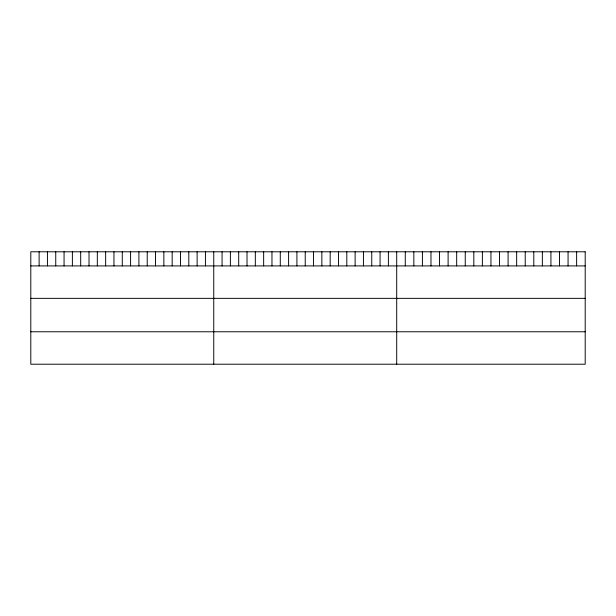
<?xml version="1.0" encoding="UTF-8"?>
<svg xmlns="http://www.w3.org/2000/svg" width="616" height="616" viewBox="0 0 616 616"><rect width="100%" height="100%" fill="white"/><g stroke="black" fill="none" stroke-linecap="round" stroke-linejoin="round"><path stroke-width="0.92" d="M30.8 265.912L585.2 265.912M30.8 298.352L585.2 298.352M30.8 331.77L585.2 331.77M576.63 251.79L576.63 265.912M568.067 251.79L568.067 265.912M559.497 251.79L559.497 265.912M550.927 251.79L550.927 265.912M542.357 251.79L542.357 265.912M533.795 251.79L533.795 265.912M525.225 251.79L525.225 265.912M516.655 251.79L516.655 265.912M508.085 251.79L508.085 265.912M499.522 251.79L499.522 265.912M490.952 251.79L490.952 265.912M482.382 251.79L482.382 265.912M473.82 251.79L473.82 265.912M465.249 251.79L465.249 265.912M456.679 251.79L456.679 265.912M448.109 251.79L448.109 265.912M439.547 251.79L439.547 265.912M430.977 251.79L430.977 265.912M422.407 251.79L422.407 265.912M413.837 251.79L413.837 265.912M405.274 251.79L405.274 265.912M396.704 251.79L396.704 364.21M388.388 251.79L388.388 265.912M380.072 251.79L380.072 265.912M371.756 251.79L371.756 265.912M363.44 251.79L363.44 265.912M355.124 251.79L355.124 265.912M346.808 251.79L346.808 265.912M338.492 251.79L338.492 265.912M330.176 251.79L330.176 265.912M321.86 251.79L321.86 265.912M313.544 251.79L313.544 265.912M305.228 251.79L305.228 265.912M296.912 251.79L296.912 265.912M288.596 251.79L288.596 265.912M280.28 251.79L280.28 265.912M271.964 251.79L271.964 265.912M263.648 251.79L263.648 265.912M255.332 251.79L255.332 265.912M247.016 251.79L247.016 265.912M238.7 251.79L238.7 265.912M230.384 251.79L230.384 265.912M222.068 251.79L222.068 265.912M213.752 251.79L213.752 364.21M205.436 251.79L205.436 265.912M197.12 251.79L197.12 265.912M188.804 251.79L188.804 265.912M180.488 251.79L180.488 265.912M172.172 251.79L172.172 265.912M163.856 251.79L163.856 265.912M155.54 251.79L155.54 265.912M147.224 251.79L147.224 265.912M138.908 251.79L138.908 265.912M130.592 251.79L130.592 265.912M122.276 251.79L122.276 265.912M113.96 251.79L113.96 265.912M105.644 251.79L105.644 265.912M97.328 251.79L97.328 265.912M89.012 251.79L89.012 265.912M80.696 251.79L80.696 265.912M72.38 251.79L72.38 265.912M64.064 251.79L64.064 265.912M55.748 251.79L55.748 265.912M47.432 251.79L47.432 265.912M39.116 251.79L39.116 265.912M585.2 251.79L30.8 251.79L30.8 364.21L585.2 364.21L585.2 251.79"/></g></svg>
